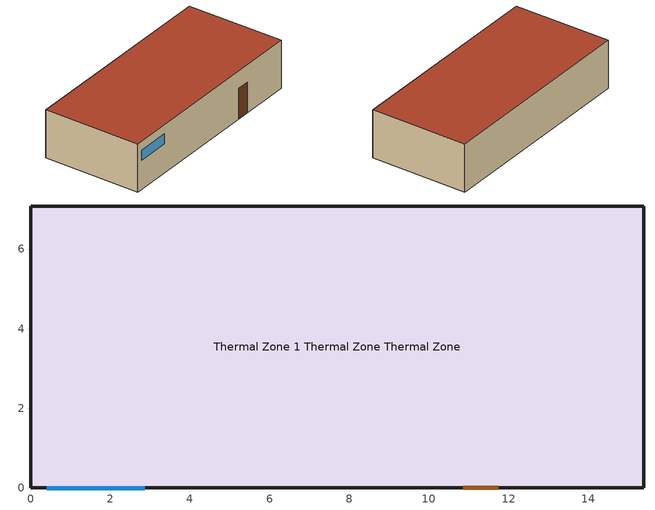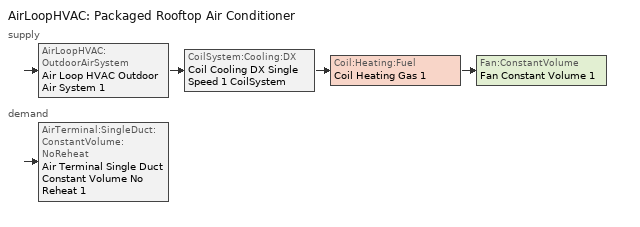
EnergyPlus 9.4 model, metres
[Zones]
Thermal Zone 1 Thermal Zone Thermal Zone
 floor ground (ExtSlabCarpet 4in ClimateZone 1-8): 15.4,7.08 15.4,0 0,0 0,7.08 z0
 wall outside (ASHRAE 189.1-2009 ExtWall Mass ClimateZone 1): 15.4,0 15.4,7.08 0,7.08 0,0 15.4,0 z0:3.51
 window (ASHRAE 189.1-2009 ExtWindow ClimateZone 1): 0.41,0 2.87,0 z2.11:2.87
 door (Exterior Door): 10.86,0 11.74,0 z0:2.23
 roof outside (ASHRAE 189.1-2009 ExtRoof IEAD ClimateZone 1): 15.4,0 15.4,7.08 0,7.08 0,0 z3.51
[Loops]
AirLoopHVAC 'Packaged Rooftop Air Conditioner'
 supply: AirLoopHVAC:OutdoorAirSystem 'Air Loop HVAC Outdoor Air System 1' > CoilSystem:Cooling:DX 'Coil Cooling DX Single Speed 1 CoilSystem' > Coil:Heating:Fuel 'Coil Heating Gas 1' > Fan:ConstantVolume 'Fan Constant Volume 1'
 demand: AirTerminal:SingleDuct:ConstantVolume:NoReheat 'Air Terminal Single Duct Constant Volume No Reheat 1'
[Building]
Building 1
[Site:Location]
Site 1: Latitude {deg}=0; Longitude {deg}=0; Time Zone {hr}=0; Elevation {m}=0
[Material] Thermal Absorptance=0.9
Name | Roughness | Thickness {m} | Conductivity {W/m-K} | Density {kg/m3} | Specific Heat {J/kg-K} | Solar Absorptance | Visible Absorptance
1/2IN Gypsum | Smooth | 0.0127 | 0.16 | 784.9 | 830 | 0.4 | 0.4
1IN Stucco | Smooth | 0.0253 | 0.6918 | 1858 | 837 | 0.92 | 0.92
8IN Concrete HW | MediumRough | 0.2033 | 1.7296 | 2243 | 837 | 0.65 | 0.65
F08 Metal surface | Smooth | 0.0008 | 45.28 | 7824 | 500 | 0.7 | 0.7
I01 25mm insulation board | MediumRough | 0.0254 | 0.03 | 43 | 1210 | 0.6 | 0.6
MAT-CC05 4 HW CONCRETE | Rough | 0.1016 | 1.311 | 2240 | 836.8 | 0.85 | 0.85
Metal Decking | MediumSmooth | 0.0015 | 45.006 | 7680 | 418.4 | 0.6 | 0.6
Roof Insulation [18] | MediumRough | 0.1693 | 0.049 | 265 | 836.8 | 0.7 | 0.7
Roof Membrane | VeryRough | 0.0095 | 0.16 | 1121.29 | 1460 | 0.7 | 0.7
Wall Insulation [31] | MediumRough | 0.0337 | 0.0432 | 91 | 837 | 0.5 | 0.5
[Material:NoMass]
CP02 CARPET PAD: Roughness=Smooth; Thermal Resistance {m2-K/W}=0.1; Thermal Absorptance=0.9; Solar Absorptance=0.8; Visible Absorptance=0.8
[WindowMaterial:Glazing]
Theoretical Glass [167]: Optical Data Type=SpectralAverage; Thickness {m}=0.003; Solar Transmittance at Normal Incidence=0.2374; Front Side Solar Reflectance at Normal Incidence=0.7126; Back Side Solar Reflectance at Normal Incidence=0; Visible Transmittance at Normal Incidence=0.2512; Front Side Visible Reflectance at Normal Incidence=0.6988; Back Side Visible Reflectance at Normal Incidence=0; Infrared Transmittance at Normal Incidence=0; Front Side Infrared Hemispherical Emissivity=0.985; Back Side Infrared Hemispherical Emissivity=0.985; Conductivity {W/m-K}=2.1073; Dirt Correction Factor for Solar and Visible Transmittance=1; Solar Diffusing=No
[Construction]
ASHRAE 189.1-2009 ExtRoof IEAD ClimateZone 1: Roof Membrane, Roof Insulation [18], Metal Decking
ASHRAE 189.1-2009 ExtWall Mass ClimateZone 1: 1IN Stucco, 8IN Concrete HW, Wall Insulation [31], 1/2IN Gypsum
ASHRAE 189.1-2009 ExtWindow ClimateZone 1: Theoretical Glass [167]
Exterior Door: F08 Metal surface, I01 25mm insulation board
ExtSlabCarpet 4in ClimateZone 1-8: MAT-CC05 4 HW CONCRETE, CP02 CARPET PAD
[Zone]
Thermal Zone 1 Thermal Zone Thermal Zone: Multiplier=1; Part of Total Floor Area=Yes
[AirLoopHVAC]
Packaged Rooftop Air Conditioner: Design Supply Air Flow Rate {m3/s}=AutoSize; Design Return Air Flow Fraction of Supply Air Flow=1
[Sizing:System]
Packaged Rooftop Air Conditioner: Type of Load to Size On=Sensible; Design Outdoor Air Flow Rate {m3/s}=Autosize; Central Heating Maximum System Air Flow Ratio=1; Preheat Design Temperature {C}=7; Preheat Design Humidity Ratio {kgWater/kgDryAir}=0.008; Precool Design Temperature {C}=12.8; Precool Design Humidity Ratio {kgWater/kgDryAir}=0.008; Central Cooling Design Supply Air Temperature {C}=12.8; Central Heating Design Supply Air Temperature {C}=40; Type of Zone Sum to Use=NonCoincident; 100% Outdoor Air in Cooling=Yes; 100% Outdoor Air in Heating=Yes; Central Cooling Design Supply Air Humidity Ratio {kgWater/kgDryAir}=0.0085; Central Heating Design Supply Air Humidity Ratio {kgWater/kgDryAir}=0.008; Cooling Supply Air Flow Rate Method=DesignDay; Cooling Supply Air Flow Rate {m3/s}=0; Cooling Supply Air Flow Rate Per Floor Area {m3/s-m2}=0.00996765; Cooling Fraction of Autosized Cooling Supply Air Flow Rate=1; Cooling Supply Air Flow Rate Per Unit Cooling Capacity {m3/s-W}=3.94755e-05; Heating Supply Air Flow Rate Method=DesignDay; Heating Supply Air Flow Rate {m3/s}=0; Heating Supply Air Flow Rate Per Floor Area {m3/s-m2}=0.00996765; Heating Fraction of Autosized Heating Supply Air Flow Rate=1; Heating Fraction of Autosized Cooling Supply Air Flow Rate=1; Heating Supply Air Flow Rate Per Unit Heating Capacity {m3/s-W}=3.15882e-05; System Outdoor Air Method=ZoneSum; Zone Maximum Outdoor Air Fraction=1; Cooling Design Capacity Method=CoolingDesignCapacity; Cooling Design Capacity {W}=Autosize; Cooling Design Capacity Per Floor Area {W/m2}=234.7; Fraction of Autosized Cooling Design Capacity=1; Heating Design Capacity Method=HeatingDesignCapacity; Heating Design Capacity {W}=Autosize; Heating Design Capacity Per Floor Area {W/m2}=157; Fraction of Autosized Heating Design Capacity=1; Central Cooling Capacity Control Method=OnOff
[AvailabilityManager:Scheduled] Schedule=Always On Discrete
Packaged Rooftop Air Conditioner Availability Manager; Air Loop HVAC Outdoor Air System 1 Availability Manager
[Controller:OutdoorAir]
Controller Outdoor Air 1: Minimum Outdoor Air Flow Rate {m3/s}=0; Maximum Outdoor Air Flow Rate {m3/s}=Autosize; Economizer Control Type=NoEconomizer; Economizer Control Action Type=ModulateFlow; Economizer Maximum Limit Dry-Bulb Temperature {C}=28; Economizer Maximum Limit Enthalpy {J/kg}=64000; Economizer Minimum Limit Dry-Bulb Temperature {C}=-100; Lockout Type=NoLockout; Minimum Limit Type=FixedMinimum; Mechanical Ventilation Controller=Controller Mechanical Ventilation 1; High Humidity Control=No; Control High Indoor Humidity Based on Outdoor Humidity Ratio=Yes; Heat Recovery Bypass Control Type=BypassWhenWithinEconomizerLimits
[Controller:MechanicalVentilation]
Controller Mechanical Ventilation 1: Availability Schedule=Always On Discrete; Demand Controlled Ventilation=No; System Outdoor Air Method=ZoneSum
[SetpointManager:MixedAir] Control Variable=Temperature
Node 9 OS Default SPM; Node 10 OS Default SPM; Node 11 OS Default SPM
[CoilSystem:Cooling:DX]
Coil Cooling DX Single Speed 1 CoilSystem: Availability Schedule=Always On Discrete; Cooling Coil=Coil Cooling DX Single Speed 1
[Coil:Cooling:DX:SingleSpeed]
Coil Cooling DX Single Speed 1: Availability Schedule=Always On Discrete; Gross Rated Total Cooling Capacity {W}=Autosize; Gross Rated Sensible Heat Ratio=Autosize; Gross Rated Cooling COP {W/W}=3; Rated Air Flow Rate {m3/s}=Autosize; Rated Evaporator Fan Power Per Volume Flow Rate {W/(m3/s)}=773.3; Total Cooling Capacity Function of Temperature Curve=Curve Biquadratic 1; Total Cooling Capacity Function of Flow Fraction Curve=Curve Quadratic 1; Energy Input Ratio Function of Temperature Curve=Curve Biquadratic 2; Energy Input Ratio Function of Flow Fraction Curve=Curve Quadratic 2; Part Load Fraction Correlation Curve=Curve Quadratic 3; Minimum Outdoor Dry-Bulb Temperature for Compressor Operation {C}=-25; Condenser Type=AirCooled; Evaporative Condenser Effectiveness=0; Evaporative Condenser Air Flow Rate {m3/s}=Autosize; Evaporative Condenser Pump Rated Power Consumption {W}=Autosize; Crankcase Heater Capacity {W}=0; Maximum Outdoor Dry-Bulb Temperature for Crankcase Heater Operation {C}=0; Basin Heater Capacity {W/K}=0; Basin Heater Setpoint Temperature {C}=10
[Coil:Heating:Fuel]
Coil Heating Gas 1: Availability Schedule=Always On Discrete; Fuel Type=NaturalGas; Burner Efficiency=0.8; Nominal Capacity {W}=AutoSize; Parasitic Electric Load {W}=0; Parasitic Fuel Load {W}=0
[Fan:ConstantVolume]
Fan Constant Volume 1: Availability Schedule=Always On Discrete; Fan Total Efficiency=0.7; Pressure Rise {Pa}=500; Maximum Flow Rate {m3/s}=AutoSize; Motor Efficiency=0.9; Motor In Airstream Fraction=1
[SetpointManager:SingleZone:Reheat]
Setpoint Manager Single Zone Reheat 1: Control Variable=Temperature; Minimum Supply Air Temperature {C}=-99; Maximum Supply Air Temperature {C}=99
[AirTerminal:SingleDuct:ConstantVolume:NoReheat]
Air Terminal Single Duct Constant Volume No Reheat 1: Availability Schedule=Always On Discrete; Maximum Air Flow Rate {m3/s}=AutoSize
[Schedule:Constant]
Always On Discrete: Hourly Value=1
[Curve:Biquadratic] Minimum Value of x {BasedOnField A2}=17; Maximum Value of x {BasedOnField A2}=22; Minimum Value of y {BasedOnField A3}=13; Maximum Value of y {BasedOnField A3}=46
Name | Coefficient1 Constant | Coefficient2 x | Coefficient3 x**2 | Coefficient4 y | Coefficient5 y**2 | Coefficient6 x*y
Curve Biquadratic 1 | 0.942588 | 0.00954335 | 0.00068377 | -0.0110427 | 5.249e-06 | -9.72e-06
Curve Biquadratic 2 | 0.342414 | 0.034885 | -0.0006237 | 0.00497722 | 0.000437951 | -0.000728028
[Curve:Quadratic]
Name | Coefficient1 Constant | Coefficient2 x | Coefficient3 x**2 | Minimum Value of x {BasedOnField A2} | Maximum Value of x {BasedOnField A2}
Curve Quadratic 1 | 0.8 | 0.2 | 0 | 0.5 | 1.5
Curve Quadratic 2 | 1.1552 | -0.1808 | 0.0256 | 0.5 | 1.5
Curve Quadratic 3 | 0.85 | 0.15 | 0 | 0 | 1
